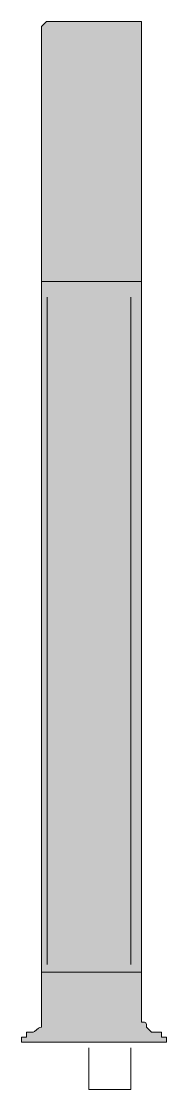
# Model space of a CAD drawing. Header units: metres. Extents: x 267 to 302, y 7 to 263.
import ezdxf

# ---------------------------------------------------------------- set-up
doc = ezdxf.new("R2010")
doc.units = ezdxf.units.M
for name, color, linetype, true_color in [('FILL_RED_FF0000', 7, 'Continuous', 0xff0000), ('FILL_WHITE_FFFFFF', 7, 'Continuous', 0xffffff), ('STROKE_BLACK_000000', 7, 'Continuous', 0x000000), ('STROKE_RED_FF0000', 7, 'Continuous', 0xff0000)]:
    doc.layers.add(name, color=color, linetype=linetype, true_color=true_color)

msp = doc.modelspace()

# ---------------------------------------------------------------- hatches: boundary and pattern name
at = {"layer": 'FILL_RED_FF0000', "true_color": 0xff0000}
h = msp.add_hatch(color=7, dxfattribs=at)
h.dxf.hatch_style = 1
h.paths.add_polyline_path([(273.09, 263.36), (283.89, 263.36), (294.69, 263.36), (295.89, 263.36), (295.89, 262.16), (295.89, 200.96), (271.89, 200.96), (271.89, 262.16), (273.09, 263.36)])
h = msp.add_hatch(color=7, dxfattribs=at)
h.dxf.hatch_style = 1
h.paths.add_polyline_path([(295.89, 35.36), (295.89, 24.56), (295.89, 23.36), (296.58, 23.34), (296.94, 23.21), (297.07, 22.85), (297.09, 22.16), (298.29, 20.96), (299.49, 20.96), (300.69, 20.96), (300.69, 19.76), (301.89, 19.76), (301.89, 18.56), (289.89, 18.56), (283.89, 18.56), (279.09, 18.56), (267.09, 18.56), (267.09, 19.76), (268.29, 19.76), (268.29, 20.96), (269.49, 20.96), (269.89, 21.01), (270.2, 21.15), (270.69, 21.56), (271.18, 21.97), (271.49, 22.11), (271.89, 22.16), (271.89, 24.56), (271.89, 35.36), (295.89, 35.36)])
at = {"layer": 'FILL_WHITE_FFFFFF', "true_color": 0xffffff}
h = msp.add_hatch(color=7, dxfattribs=at)
h.dxf.hatch_style = 1
h.paths.add_polyline_path([(295.89, 35.36), (271.89, 35.36), (271.89, 200.96), (295.89, 200.96), (295.89, 35.36)])

# ---------------------------------------------------------------- linework, layer by layer
at = {"layer": 'FILL_RED_FF0000', "lineweight": 0, "true_color": 0xff0000}
for points in [[(273.09, 263.36), (283.89, 263.36), (294.69, 263.36), (295.89, 263.36), (295.89, 262.16), (295.89, 200.96), (271.89, 200.96), (271.89, 262.16)], [(295.89, 35.36), (295.89, 24.56), (295.89, 23.36), (296.58, 23.34), (296.94, 23.21), (297.07, 22.85), (297.09, 22.16), (298.29, 20.96), (299.49, 20.96), (300.69, 20.96), (300.69, 19.76), (301.89, 19.76), (301.89, 18.56), (289.89, 18.56), (283.89, 18.56), (279.09, 18.56), (267.09, 18.56), (267.09, 19.76), (268.29, 19.76), (268.29, 20.96), (269.49, 20.96), (269.89, 21.01), (270.2, 21.15), (270.69, 21.56), (271.18, 21.97), (271.49, 22.11), (271.89, 22.16), (271.89, 24.56), (271.89, 35.36)]]:
    msp.add_lwpolyline(points, close=True, dxfattribs=at)
at = {"layer": 'FILL_WHITE_FFFFFF', "lineweight": 0, "true_color": 0xffffff}
msp.add_lwpolyline([(295.89, 35.36), (271.89, 35.36), (271.89, 200.96), (295.89, 200.96)], close=True, dxfattribs=at)
at = {"layer": 'STROKE_BLACK_000000', "lineweight": 0, "true_color": 0x000000}
for points in [[(283.29, 17.2), (283.29, 7.2)], [(293.29, 17.2), (293.29, 7.2)], [(293.29, 7.2), (283.29, 7.2)]]:
    msp.add_lwpolyline(points, dxfattribs=at)
at = {"layer": 'STROKE_RED_FF0000', "lineweight": 0, "true_color": 0xff0000}
for points in [[(273.29, 197.2), (273.29, 37.2)], [(293.29, 197.2), (293.29, 37.2)]]:
    msp.add_lwpolyline(points, dxfattribs=at)

doc.saveas('drawing.dxf')
